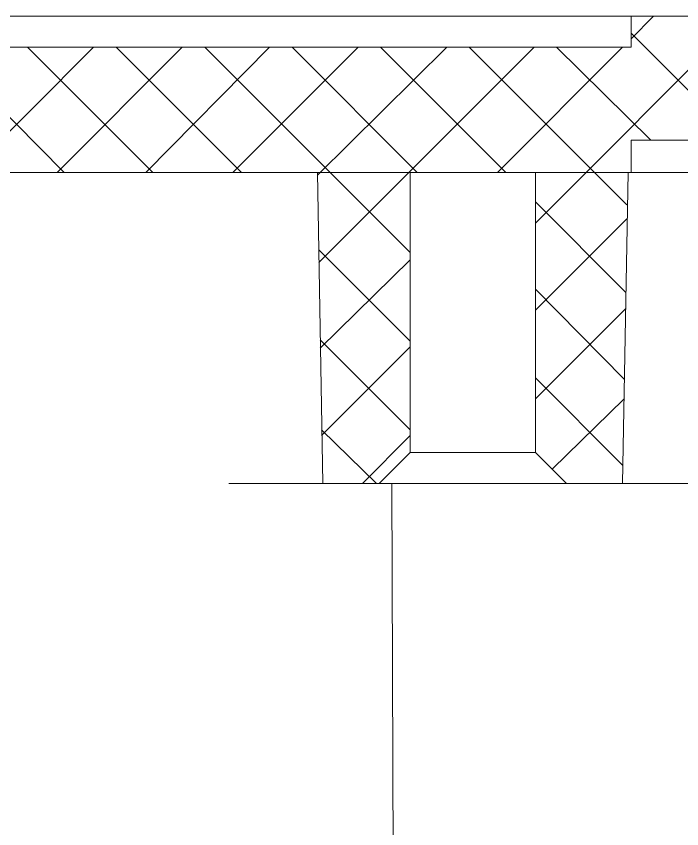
# Model space of a CAD drawing. Header units: inches. Extents: x 11 to 682, y 148 to 1119.
# Drawn here: x 296.4 to 324.78, y 822.51 to 857.16 of the extents above; entities that cross this region are included whole.
import ezdxf

# ---------------------------------------------------------------- set-up
doc = ezdxf.new("R2010")
doc.units = ezdxf.units.IN
doc.header["$MEASUREMENT"] = 0
doc.layers.add('图层 1', color=7, linetype='Continuous')

msp = doc.modelspace()

# ---------------------------------------------------------------- linework, layer by layer
at = {"layer": '图层 1', "color": 7, "lineweight": 18, "true_color": 0xffffff}
for points in [[(169.26, 857.16), (329.82, 857.16)], [(176.46, 855.84), (322.62, 855.84), (322.62, 857.16)], [(318.54, 848.339), (327.36, 857.159)], [(322.62, 857.16), (329.82, 857.16)], [(322.62, 855.84), (322.62, 857.16)], [(322.62, 856.199), (323.58, 857.159)], [(322.62, 856.439), (327.18, 851.88)], [(176.46, 855.84), (322.62, 855.84)], [(293.16, 855.84), (298.44, 850.5)], [(294.36, 850.5), (299.7, 855.839)], [(296.88, 855.84), (302.22, 850.5)], [(298.14, 850.5), (303.48, 855.839)], [(300.66, 855.84), (306, 850.5)], [(301.92, 850.5), (307.2, 855.839)], [(304.44, 855.84), (313.2, 847.08)], [(305.64, 850.5), (310.98, 855.839)], [(308.16, 855.84), (313.5, 850.5)], [(309.24, 850.379), (314.76, 855.839)], [(309.3, 846.659), (318.48, 855.839)], [(311.94, 855.84), (317.28, 850.5)], [(315.72, 855.84), (322.44, 849.12)], [(316.92, 850.5), (322.26, 855.839)], [(319.44, 855.84), (323.46, 851.88)], [(322.62, 851.88), (328.26, 851.88)], [(322.62, 851.88), (322.62, 850.5)], [(322.62, 851.88), (322.62, 850.5)], [(322.62, 851.88), (328.26, 851.88)], [(189.84, 850.5), (309.24, 850.5)], [(189.84, 850.5), (309.24, 850.5)], [(202.38, 850.5), (306.6, 850.5)], [(284.46, 850.5), (353.16, 850.5)], [(309.24, 850.5), (309.48, 837.24)], [(309.24, 850.5), (309.48, 837.24)], [(313.2, 850.5), (318.54, 850.5)], [(313.2, 850.5), (313.2, 838.56)], [(313.2, 850.5), (313.2, 838.56)], [(313.2, 850.5), (318.54, 850.5)], [(318.54, 850.5), (318.54, 838.56)], [(318.54, 850.5), (318.54, 838.56)], [(322.26, 837.24), (322.5, 850.5)], [(322.26, 837.24), (322.5, 850.5)], [(322.5, 850.5), (322.62, 850.5)], [(322.5, 850.5), (322.62, 850.5)], [(318.54, 849.24), (322.38, 845.399)], [(318.54, 844.62), (322.44, 848.52)], [(309.3, 847.2), (313.2, 843.3)], [(309.36, 843), (313.2, 846.779)], [(318.54, 845.52), (322.32, 841.68)], [(318.54, 840.839), (322.38, 844.68)], [(309.36, 843.359), (313.2, 839.52)], [(309.42, 839.279), (313.2, 843.06)], [(318.54, 841.74), (322.26, 838.02)], [(319.26, 837.839), (322.32, 840.839)], [(309.42, 839.52), (311.76, 837.24)], [(311.16, 837.239), (313.2, 839.279)], [(311.88, 837.24), (313.2, 838.56)], [(311.88, 837.24), (313.2, 838.56)], [(313.2, 838.56), (318.54, 838.56)], [(318.54, 838.56), (319.86, 837.24)], [(318.54, 838.56), (319.86, 837.24)], [(305.46, 837.24), (353.16, 837.24)], [(309.48, 837.24), (311.88, 837.24)], [(309.48, 837.24), (322.26, 837.24)], [(312.42, 837.24), (312.66, 769.56)], [(319.86, 837.24), (322.26, 837.24)]]:
    msp.add_lwpolyline(points, dxfattribs=at)

doc.saveas('drawing.dxf')
